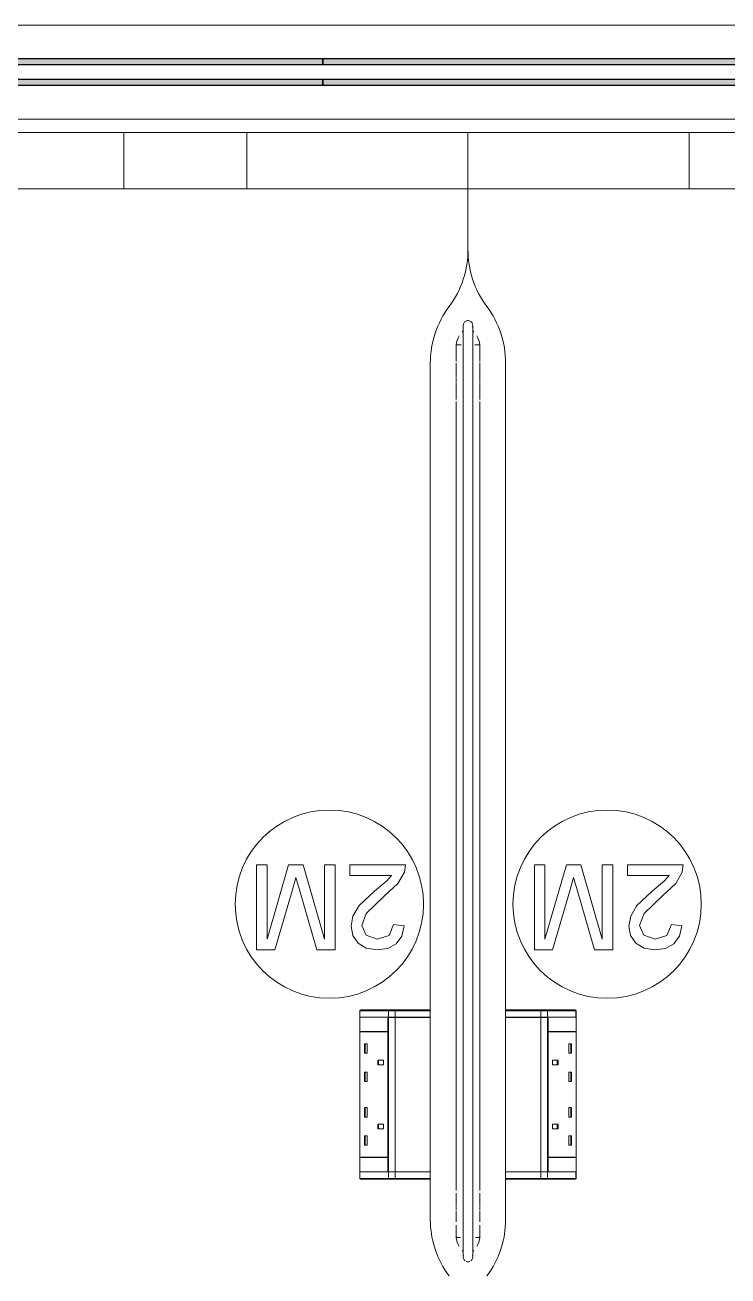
# Model space of a CAD drawing. Header units: millimetres. Extents: x 155927 to 326028, y -36033 to 97293.
# Drawn here: x 199733 to 200479, y 12279 to 13608 of the extents above; entities that cross this region are included whole.
import ezdxf

# ---------------------------------------------------------------- set-up
doc = ezdxf.new("R2010")
doc.units = ezdxf.units.MM
doc.header["$MEASUREMENT"] = 0
for name, color, linetype, lineweight in [('A-GLAZ-CURT', 7, 'CONTINUOUS', 9), ('A-GLAZ-CWMG', 7, 'CONTINUOUS', 9), ('I-FURN', 8, 'CONTINUOUS', 9)]:
    doc.layers.add(name, color=color, linetype=linetype, lineweight=lineweight)

msp = doc.modelspace()

# ---------------------------------------------------------------- hatches: boundary and pattern name
at = {"layer": 'A-GLAZ-CURT'}
h = msp.add_hatch(color=256, dxfattribs=at)
h.paths.add_polyline_path([(200048.8, 13543.6), (200048.8, 13549.6), (199148.8, 13549.6), (199148.8, 13543.6), (199647.4, 13543.6)], flags=0)
h.paths.add_polyline_path([(200048.8, 13565.6), (200048.8, 13571.6), (199148.8, 13571.6), (199148.8, 13565.6), (199647.4, 13565.6)], flags=0)
h = msp.add_hatch(color=256, dxfattribs=at)
h.paths.add_polyline_path([(200948.8, 13543.6), (200948.8, 13549.6), (200048.8, 13549.6), (200048.8, 13543.6), (200547.4, 13543.6)], flags=0)
h.paths.add_polyline_path([(200948.8, 13565.6), (200948.8, 13571.6), (200048.8, 13571.6), (200048.8, 13565.6), (200547.4, 13565.6)], flags=0)

# ---------------------------------------------------------------- linework, layer by layer
at = {"layer": 'A-GLAZ-CURT', "lineweight": 30}
for p, q in [((200048.8, 13571.6), (199148.8, 13571.6)), ((200948.8, 13571.6), (200048.8, 13571.6)), ((200048.8, 13571.6), (200048.8, 13565.6)), ((200048.8, 13565.6), (200048.8, 13571.6)), ((199148.8, 13565.6), (200048.8, 13565.6)), ((200048.8, 13565.6), (200948.8, 13565.6)), ((200048.8, 13549.6), (199148.8, 13549.6)), ((199148.8, 13543.6), (200048.8, 13543.6)), ((200948.8, 13549.6), (200048.8, 13549.6)), ((200048.8, 13549.6), (200048.8, 13543.6)), ((200048.8, 13543.6), (200048.8, 13549.6)), ((200048.8, 13543.6), (200948.8, 13543.6))]:
    msp.add_line(p, q, dxfattribs=at)
at = {"layer": 'A-GLAZ-CWMG'}
for p, q in [((199148.8, 13607.6), (200048.8, 13607.6)), ((200048.8, 13607.6), (200948.8, 13607.6)), ((199148.8, 13507.6), (200048.8, 13507.6)), ((200048.8, 13507.6), (200948.8, 13507.6))]:
    msp.add_line(p, q, dxfattribs=at)
at = {"layer": 'I-FURN'}
for p, q in [((199403, 13493.6), (199837.6, 13493.6)), ((200203, 13493.6), (199403, 13493.6)), ((199403, 13493.6), (200203, 13493.6)), ((200963, 13493.6), (199443, 13493.6)), ((199837.6, 13493.6), (199968, 13493.6)), ((199837.6, 13493.6), (199837.6, 13433.6)), ((199837.6, 13493.6), (199837.6, 13433.6)), ((199968, 13493.6), (200438, 13493.6)), ((199968, 13493.6), (199968, 13433.6)), ((199968, 13493.6), (199968, 13433.6)), ((200203, 13493.6), (200203, 13369.7)), ((201003, 13493.6), (200203, 13493.6)), ((200203, 13493.6), (201003, 13493.6)), ((200203, 13369.7), (200203, 13493.6)), ((200203, 13369.7), (200203, 13493.6)), ((200203, 13493.6), (200203, 13369.7)), ((200438, 13493.6), (200568, 13493.6)), ((200438, 13493.6), (200438, 13433.6)), ((200438, 13493.6), (200438, 13433.6)), ((199837.6, 13433.6), (199403, 13433.6)), ((199443, 13433.6), (200963, 13433.6)), ((199968, 13433.6), (199837.6, 13433.6)), ((200438, 13433.6), (199968, 13433.6)), ((200568, 13433.6), (200438, 13433.6)), ((200198, 13288.6), (200198, 13288.5)), ((200198, 13288.5), (200198, 13288.4)), ((200198, 13288.4), (200198, 13288)), ((200198, 13288), (200198, 13287.6)), ((200198, 13287.6), (200198, 13287)), ((200198, 13287), (200198, 13286.3)), ((200198, 13286.3), (200198, 13285.5)), ((200198, 13285.5), (200198, 13284.5)), ((200198, 13284.5), (200198, 13283.4)), ((200198, 13283.4), (200198, 13282.2)), ((200198, 13282.2), (200198, 13280.9)), ((200198, 13280.9), (200198, 13279.5)), ((200198, 13279.5), (200198, 13277.9)), ((200198, 13277.9), (200198, 13276.3)), ((200208, 13288.5), (200208, 13288.6)), ((200208, 13288.6), (200208, 13288.6)), ((200208, 13288.3), (200208, 13288.5)), ((200208, 13287.9), (200208, 13288.3)), ((200208, 13287.4), (200208, 13287.9)), ((200208, 13286.8), (200208, 13287.4)), ((200208, 13286.1), (200208, 13286.8)), ((200208, 13285.2), (200208, 13286.1)), ((200208, 13284.2), (200208, 13285.2)), ((200208, 13283.1), (200208, 13284.2)), ((200208, 13281.9), (200208, 13283.1)), ((200208, 13280.5), (200208, 13281.9)), ((200208, 13279.1), (200208, 13280.5)), ((200208, 13277.5), (200208, 13279.1)), ((200208, 13275.8), (200208, 13277.5)), ((200195.7, 13267.7), (200190.5, 13267.7)), ((200190.5, 13250.1), (200190.5, 13267.7)), ((200198, 13276.3), (200198, 13274.5)), ((200198, 13274.5), (200198, 13272.6)), ((200198, 13272.6), (200198, 13270.6)), ((200198, 13270.6), (200198, 13268.5)), ((200198, 13268.5), (200198, 13266.3)), ((200198, 13266.3), (200198, 13264.1)), ((200198, 13264.1), (200198, 13261.7)), ((200208, 13274), (200208, 13275.8)), ((200208, 13272.1), (200208, 13274)), ((200208, 13270.1), (200208, 13272.1)), ((200208, 13268), (200208, 13270.1)), ((200208, 13265.7), (200208, 13268)), ((200208, 13263.4), (200208, 13265.7)), ((200208, 13261.1), (200208, 13263.4)), ((200215.5, 13267.7), (200210.3, 13267.7)), ((200215.5, 13267.7), (200215.5, 13250.1)), ((200190.5, 13262.1), (200190.5, 13263.1)), ((200198, 13261.7), (200198, 13259.3)), ((200198, 13259.3), (200198, 13256.7)), ((200198, 13256.7), (200198, 13254.1)), ((200198, 13254.1), (200198, 13251.4)), ((200198, 13251.4), (200198, 13248.7)), ((200208, 13258.6), (200208, 13261.1)), ((200208, 13256), (200208, 13258.6)), ((200208, 13253.4), (200208, 13256)), ((200208, 13250.7), (200208, 13253.4)), ((200208, 13247.9), (200208, 13250.7)), ((200215.5, 13263.1), (200215.5, 13262.1)), ((200163, 12560.4), (200163, 13248.6)), ((200163, 13248.6), (200163, 12560.4)), ((200190.5, 13234), (200190.5, 13248.2)), ((200198, 13248.7), (200198, 13245.8)), ((200198, 13245.8), (200198, 13243)), ((200198, 13243), (200198, 13240)), ((200198, 13240), (200198, 13237)), ((200198, 13237), (200198, 13234)), ((200208, 13245.1), (200208, 13247.9)), ((200208, 13242.2), (200208, 13245.1)), ((200208, 13239.2), (200208, 13242.2)), ((200208, 13236.2), (200208, 13239.2)), ((200215.5, 13248.8), (200215.5, 13232.9)), ((200243, 13248.6), (200243, 12560.4)), ((200243, 12560.4), (200243, 13248.6)), ((200190.5, 13228.2), (200190.5, 13233.1)), ((200190.5, 13209.7), (200190.5, 13227.5)), ((200198, 13234), (200198, 13230.9)), ((200198, 13230.9), (200198, 13227.8)), ((200198, 13227.8), (200198, 13224.6)), ((200198, 13224.6), (200198, 13221.5)), ((200208, 13233.2), (200208, 13236.2)), ((200208, 13230.1), (200208, 13233.2)), ((200208, 13226.9), (200208, 13230.1)), ((200208, 13223.8), (200208, 13226.9)), ((200208, 13220.6), (200208, 13223.8)), ((200215.5, 13233.1), (200215.5, 13228.2)), ((200215.5, 13227.5), (200215.5, 13209.7)), ((200198, 13221.5), (200198, 13218.3)), ((200198, 13218.3), (200198, 13215)), ((200198, 13215), (200198, 13211.8)), ((200198, 13211.8), (200198, 13208.6)), ((200208, 13217.4), (200208, 13220.6)), ((200208, 13214.2), (200208, 13217.4)), ((200208, 13210.9), (200208, 13214.2)), ((200208, 13207.7), (200208, 13210.9)), ((200190.5, 12369.5), (200190.5, 13207.7)), ((200198, 13208.6), (200198, 13207.7)), ((200198, 13207.7), (200198, 12369.5)), ((200208, 12369.5), (200208, 13207.7)), ((200215.5, 13207.7), (200215.5, 12369.5)), ((199989.8, 12715.5), (199978.5, 12715.5)), ((199978.5, 12715.5), (199978.5, 12625.1)), ((200012.5, 12715.5), (199989.8, 12636.4)), ((199989.8, 12636.4), (199989.8, 12715.5)), ((200027.8, 12715.5), (200012.5, 12715.5)), ((200050.5, 12636.4), (200027.8, 12715.5)), ((200061.8, 12715.5), (200050.5, 12715.5)), ((200050.5, 12715.5), (200050.5, 12636.4)), ((200061.8, 12625.1), (200061.8, 12715.5)), ((200136.7, 12715.5), (200077.4, 12715.5)), ((200077.4, 12715.5), (200077.4, 12704.2)), ((200128.6, 12695.7), (200135.5, 12707.7)), ((200135.5, 12707.7), (200136.7, 12715.5)), ((200284.8, 12715.5), (200273.5, 12715.5)), ((200273.5, 12715.5), (200273.5, 12625.1)), ((200307.5, 12715.5), (200284.8, 12636.4)), ((200284.8, 12636.4), (200284.8, 12715.5)), ((200322.8, 12715.5), (200307.5, 12715.5)), ((200345.5, 12636.4), (200322.8, 12715.5)), ((200356.8, 12715.5), (200345.5, 12715.5)), ((200345.5, 12715.5), (200345.5, 12636.4)), ((200356.8, 12625.1), (200356.8, 12715.5)), ((200431.7, 12715.5), (200372.4, 12715.5)), ((200372.4, 12715.5), (200372.4, 12704.2)), ((200423.6, 12695.7), (200430.5, 12707.7)), ((200430.5, 12707.7), (200431.7, 12715.5)), ((200016.1, 12687.7), (200020.2, 12702.1)), ((200020.2, 12702.1), (200023.9, 12688.8)), ((200077.4, 12704.2), (200121.8, 12704.2)), ((200116.7, 12698.4), (200103.7, 12687.5)), ((200114.5, 12682.6), (200128.6, 12695.7)), ((200121.8, 12704.2), (200116.7, 12698.4)), ((200311.1, 12687.7), (200315.2, 12702.1)), ((200315.2, 12702.1), (200318.9, 12688.8)), ((200372.4, 12704.2), (200416.8, 12704.2)), ((200411.7, 12698.4), (200398.7, 12687.5)), ((200409.5, 12682.6), (200423.6, 12695.7)), ((200416.8, 12704.2), (200411.7, 12698.4)), ((199997.9, 12625.1), (200016.1, 12687.7)), ((200023.9, 12688.8), (200042.4, 12625.1)), ((200103.7, 12687.5), (200087.5, 12672.1)), ((200095, 12663.7), (200114.5, 12682.6)), ((200292.9, 12625.1), (200311.1, 12687.7)), ((200318.9, 12688.8), (200337.4, 12625.1)), ((200398.7, 12687.5), (200382.5, 12672.1)), ((200390, 12663.7), (200409.5, 12682.6)), ((200087.5, 12672.1), (200080.8, 12661)), ((200382.5, 12672.1), (200375.8, 12661)), ((200080.8, 12661), (200078.8, 12650.3)), ((200090.1, 12650.9), (200095, 12663.7)), ((200375.8, 12661), (200373.8, 12650.3)), ((200385.1, 12650.9), (200390, 12663.7)), ((200078.8, 12650.3), (200080.7, 12640.4)), ((200080.7, 12640.4), (200086.2, 12632.3)), ((200094.7, 12640.6), (200090.1, 12650.9)), ((200106.7, 12636.4), (200094.7, 12640.6)), ((200119.2, 12640.5), (200106.7, 12636.4)), ((200124, 12651.9), (200119.2, 12640.5)), ((200135.3, 12650.5), (200124, 12651.9)), ((200126.6, 12631.6), (200132.6, 12639.6)), ((200132.6, 12639.6), (200135.3, 12650.5)), ((200373.8, 12650.3), (200375.7, 12640.4)), ((200375.7, 12640.4), (200381.2, 12632.3)), ((200389.7, 12640.6), (200385.1, 12650.9)), ((200401.7, 12636.4), (200389.7, 12640.6)), ((200414.2, 12640.5), (200401.7, 12636.4)), ((200419, 12651.9), (200414.2, 12640.5)), ((200430.3, 12650.5), (200419, 12651.9)), ((200421.6, 12631.6), (200427.6, 12639.6)), ((200427.6, 12639.6), (200430.3, 12650.5)), ((200086.2, 12632.3), (200095, 12626.9)), ((200095, 12626.9), (200106.5, 12625.1)), ((200106.5, 12625.1), (200117.8, 12626.7)), ((200117.8, 12626.7), (200126.6, 12631.6)), ((200381.2, 12632.3), (200390, 12626.9)), ((200390, 12626.9), (200401.5, 12625.1)), ((200401.5, 12625.1), (200412.8, 12626.7)), ((200412.8, 12626.7), (200421.6, 12631.6)), ((199978.5, 12625.1), (199997.9, 12625.1)), ((200042.4, 12625.1), (200061.8, 12625.1)), ((200273.5, 12625.1), (200292.9, 12625.1)), ((200337.4, 12625.1), (200356.8, 12625.1)), ((200088.2, 12560.4), (200088.2, 12553.4)), ((200088.2, 12560.4), (200088.3, 12560.4)), ((200088.2, 12560.4), (200088.2, 12553.4)), ((200088.2, 12553.4), (200088.2, 12560.4)), ((200088.3, 12560.4), (200118.6, 12560.4)), ((200088.3, 12560.4), (200088.3, 12553.4)), ((200088.5, 12561.2), (200088.5, 12561.2)), ((200119.4, 12561.4), (200089.2, 12561.4)), ((200119.4, 12561.4), (200089.2, 12561.4)), ((200118.6, 12560.4), (200125.5, 12560.4)), ((200118.6, 12560.4), (200118.6, 12553.4)), ((200119.4, 12561.4), (200158, 12561.4)), ((200125, 12561.4), (200119.4, 12561.4)), ((200162, 12561.4), (200125, 12561.4)), ((200125.5, 12560.4), (200163, 12560.4)), ((200125.5, 12560.4), (200125.5, 12553.4)), ((200158, 12561.4), (200158, 12560.4)), ((200158, 12561.4), (200162, 12561.4)), ((200163, 12553.4), (200163, 12560.4)), ((200163, 12560.4), (200163, 12553.4)), ((200243, 12560.4), (200243, 12553.4)), ((200243, 12560.4), (200280.4, 12560.4)), ((200243, 12560.4), (200243, 12553.4)), ((200244, 12561.4), (200244, 12561.4)), ((200281, 12561.4), (200244, 12561.4)), ((200244, 12561.4), (200248, 12561.4)), ((200248, 12560.4), (200248, 12561.4)), ((200248, 12561.4), (200286.5, 12561.4)), ((200280.4, 12560.4), (200287.4, 12560.4)), ((200280.4, 12560.4), (200280.4, 12553.4)), ((200286.5, 12561.4), (200281, 12561.4)), ((200316.8, 12561.4), (200286.5, 12561.4)), ((200316.8, 12561.4), (200286.5, 12561.4)), ((200287.4, 12560.4), (200317.6, 12560.4)), ((200287.4, 12560.4), (200287.4, 12553.4)), ((200317.5, 12561.2), (200317.5, 12561.2)), ((200317.6, 12560.4), (200317.8, 12560.4)), ((200317.6, 12560.4), (200317.6, 12553.4)), ((200317.8, 12553.4), (200317.8, 12560.4)), ((200317.8, 12553.4), (200317.8, 12560.4)), ((200317.8, 12553.4), (200317.8, 12560.4)), ((200088, 12538.4), (200088, 12553.4)), ((200088, 12553.4), (200117.8, 12553.4)), ((200088.2, 12553.4), (200088.3, 12553.4)), ((200088.2, 12553.3), (200088.2, 12389.4)), ((200088.3, 12553.4), (200118.6, 12553.4)), ((200117.8, 12553.4), (200117.8, 12538.4)), ((200118, 12538.4), (200118, 12553.3)), ((200118, 12553.3), (200118.6, 12553.3)), ((200118.6, 12553.4), (200125.5, 12553.4)), ((200125.5, 12553.3), (200118.6, 12553.3)), ((200118.6, 12553.3), (200118.6, 12389.4)), ((200125.5, 12553.4), (200163, 12553.4)), ((200163, 12553.3), (200125.5, 12553.3)), ((200125.5, 12553.3), (200125.5, 12389.4)), ((200163, 12389.4), (200163, 12553.3)), ((200163, 12553.3), (200163, 12389.4)), ((200243, 12553.4), (200280.4, 12553.4)), ((200243, 12553.3), (200243, 12389.4)), ((200243, 12389.4), (200243, 12553.3)), ((200280.4, 12553.3), (200243, 12553.3)), ((200280.4, 12553.4), (200287.4, 12553.4)), ((200280.4, 12389.4), (200280.4, 12553.3)), ((200287.4, 12553.3), (200280.4, 12553.3)), ((200288.2, 12553.4), (200285.7, 12553.4)), ((200287.4, 12553.4), (200317.6, 12553.4)), ((200287.4, 12389.4), (200287.4, 12553.3)), ((200287.4, 12553.3), (200288, 12553.3)), ((200288, 12553.3), (200288, 12538.4)), ((200288.2, 12538.4), (200288.2, 12553.4)), ((200288.2, 12553.4), (200318, 12553.4)), ((200317.6, 12553.4), (200317.8, 12553.4)), ((200317.8, 12389.4), (200317.8, 12553.3)), ((200318, 12553.4), (200318, 12538.4)), ((200117.8, 12538.4), (200088, 12538.4)), ((200088, 12537.9), (200117.8, 12537.9)), ((200088, 12404.9), (200088, 12537.9)), ((200088.3, 12537.9), (200088.3, 12538.4)), ((200117.8, 12537.9), (200117.8, 12404.9)), ((200118, 12404.9), (200118, 12537.9)), ((200288, 12537.9), (200288, 12404.9)), ((200318, 12538.4), (200288.2, 12538.4)), ((200288.2, 12404.9), (200288.2, 12537.9)), ((200318, 12537.9), (200288.2, 12537.9)), ((200317.6, 12538.4), (200317.6, 12537.9)), ((200318, 12537.9), (200318, 12404.9)), ((200093, 12525.3), (200093, 12515.3)), ((200093, 12525.3), (200095.8, 12525.3)), ((200093.7, 12525.3), (200093.7, 12515.3)), ((200095.8, 12525.3), (200095.8, 12515.3)), ((200313, 12525.3), (200310.1, 12525.3)), ((200310.1, 12515.3), (200310.1, 12525.3)), ((200312.3, 12515.3), (200312.3, 12525.3)), ((200313, 12515.3), (200313, 12525.3)), ((200093, 12515.3), (200095.8, 12515.3)), ((200107.3, 12507.8), (200107.3, 12502.8)), ((200113.1, 12507.8), (200107.3, 12507.8)), ((200108.1, 12507.8), (200108.1, 12502.8)), ((200113.1, 12502.8), (200113.1, 12507.8)), ((200298.7, 12507.8), (200292.9, 12507.8)), ((200292.9, 12502.8), (200292.9, 12507.8)), ((200297.9, 12502.8), (200297.9, 12507.8)), ((200298.7, 12502.8), (200298.7, 12507.8)), ((200313, 12515.3), (200310.1, 12515.3)), ((200093, 12495.3), (200093, 12485.3)), ((200093, 12495.3), (200095.8, 12495.3)), ((200093.7, 12495.3), (200093.7, 12485.3)), ((200095.8, 12495.3), (200095.8, 12485.3)), ((200107.3, 12502.8), (200113.1, 12502.8)), ((200298.7, 12502.8), (200292.9, 12502.8)), ((200313, 12495.3), (200310.1, 12495.3)), ((200310.1, 12485.3), (200310.1, 12495.3)), ((200312.3, 12485.3), (200312.3, 12495.3)), ((200313, 12485.3), (200313, 12495.3)), ((200093, 12485.3), (200095.8, 12485.3)), ((200313, 12485.3), (200310.1, 12485.3)), ((200093, 12457.5), (200093, 12447.5)), ((200093, 12457.5), (200095.8, 12457.5)), ((200093.7, 12457.5), (200093.7, 12447.5)), ((200095.8, 12457.5), (200095.8, 12447.5)), ((200313, 12457.5), (200310.1, 12457.5)), ((200310.1, 12447.5), (200310.1, 12457.5)), ((200312.3, 12447.5), (200312.3, 12457.5)), ((200313, 12447.5), (200313, 12457.5)), ((200093, 12447.5), (200095.8, 12447.5)), ((200107.3, 12440), (200107.3, 12435)), ((200107.3, 12440), (200113.1, 12440)), ((200108.1, 12440), (200108.1, 12435)), ((200113.1, 12440), (200113.1, 12435)), ((200292.9, 12440), (200292.9, 12435)), ((200298.7, 12440), (200292.9, 12440)), ((200297.9, 12435), (200297.9, 12440)), ((200298.7, 12435), (200298.7, 12440)), ((200313, 12447.5), (200310.1, 12447.5)), ((200093, 12427.5), (200093, 12417.5)), ((200093, 12427.5), (200095.8, 12427.5)), ((200093.7, 12427.5), (200093.7, 12417.5)), ((200095.8, 12427.5), (200095.8, 12417.5)), ((200107.3, 12435), (200113.1, 12435)), ((200292.9, 12435), (200298.7, 12435)), ((200313, 12427.5), (200310.1, 12427.5)), ((200310.1, 12417.5), (200310.1, 12427.5)), ((200312.3, 12417.5), (200312.3, 12427.5)), ((200313, 12417.5), (200313, 12427.5)), ((200093, 12417.5), (200095.8, 12417.5)), ((200313, 12417.5), (200310.1, 12417.5)), ((200088, 12404.9), (200117.8, 12404.9)), ((200088, 12404.4), (200117.8, 12404.4)), ((200088, 12389.4), (200088, 12404.4)), ((200088.3, 12404.4), (200088.3, 12404.9)), ((200117.8, 12404.4), (200117.8, 12389.4)), ((200118, 12389.4), (200118, 12404.4)), ((200288, 12404.4), (200288, 12389.4)), ((200318, 12404.9), (200288.2, 12404.9)), ((200288.2, 12389.4), (200288.2, 12404.4)), ((200288.2, 12404.4), (200318, 12404.4)), ((200317.6, 12404.9), (200317.6, 12404.4)), ((200318, 12404.4), (200318, 12389.4)), ((200117.8, 12389.4), (200088, 12389.4)), ((200088.2, 12389.3), (200088.2, 12382.3)), ((200088.3, 12389.3), (200088.2, 12389.3)), ((200088.2, 12389.3), (200088.2, 12382.3)), ((200088.2, 12389.3), (200088.2, 12382.3)), ((200088.3, 12382.3), (200088.3, 12389.3)), ((200118.6, 12389.3), (200088.3, 12389.3)), ((200117.8, 12389.4), (200120.2, 12389.4)), ((200118.6, 12389.4), (200118, 12389.4)), ((200118.6, 12389.4), (200125.5, 12389.4)), ((200118.6, 12382.3), (200118.6, 12389.3)), ((200125.5, 12389.3), (200118.6, 12389.3)), ((200125.5, 12389.4), (200163, 12389.4)), ((200125.5, 12382.3), (200125.5, 12389.3)), ((200163, 12389.3), (200125.5, 12389.3)), ((200163, 12382.3), (200163, 12389.3)), ((200163, 12382.3), (200163, 12389.3)), ((200243, 12389.4), (200280.4, 12389.4)), ((200243, 12389.3), (200243, 12382.3)), ((200243, 12382.3), (200243, 12389.3)), ((200280.4, 12389.3), (200243, 12389.3)), ((200280.4, 12389.4), (200287.4, 12389.4)), ((200280.4, 12382.3), (200280.4, 12389.3)), ((200287.4, 12389.3), (200280.4, 12389.3)), ((200288, 12389.4), (200287.4, 12389.4)), ((200287.4, 12382.3), (200287.4, 12389.3)), ((200317.6, 12389.3), (200287.4, 12389.3)), ((200318, 12389.4), (200288.2, 12389.4)), ((200317.6, 12382.3), (200317.6, 12389.3)), ((200317.8, 12389.3), (200317.6, 12389.3)), ((200317.8, 12382.3), (200317.8, 12389.3)), ((200317.8, 12382.3), (200317.8, 12389.3)), ((200317.8, 12389.3), (200317.8, 12382.3)), ((200088.3, 12382.3), (200088.2, 12382.3)), ((200118.6, 12382.3), (200088.3, 12382.3)), ((200088.5, 12381.5), (200088.5, 12381.6)), ((200089.2, 12381.3), (200119.4, 12381.3)), ((200089.2, 12381.3), (200119.4, 12381.3)), ((200125.5, 12382.3), (200118.6, 12382.3)), ((200158, 12381.3), (200119.4, 12381.3)), ((200119.4, 12381.3), (200125, 12381.3)), ((200125, 12381.3), (200162, 12381.3)), ((200163, 12382.3), (200125.5, 12382.3)), ((200158, 12382.3), (200158, 12381.3)), ((200162, 12381.3), (200158, 12381.3)), ((200162, 12381.3), (200162, 12381.3)), ((200163, 12338.6), (200163, 12382.3)), ((200163, 12382.3), (200163, 12338.6)), ((200243, 12382.3), (200243, 12338.6)), ((200243, 12338.6), (200243, 12382.3)), ((200280.4, 12382.3), (200243, 12382.3)), ((200248, 12381.3), (200244, 12381.3)), ((200244, 12381.3), (200281, 12381.3)), ((200248, 12381.3), (200248, 12382.3)), ((200286.5, 12381.3), (200248, 12381.3)), ((200287.4, 12382.3), (200280.4, 12382.3)), ((200281, 12381.3), (200286.5, 12381.3)), ((200286.5, 12381.3), (200316.8, 12381.3)), ((200286.5, 12381.3), (200316.8, 12381.3)), ((200317.6, 12382.3), (200287.4, 12382.3)), ((200317.5, 12381.6), (200317.5, 12381.5)), ((200317.8, 12382.3), (200317.6, 12382.3)), ((200190.5, 12353.3), (200190.5, 12366.6)), ((200198, 12369.5), (200198, 12366.7)), ((200198, 12366.7), (200198, 12363.9)), ((200198, 12363.9), (200198, 12361)), ((200198, 12361), (200198, 12358.2)), ((200208, 12368.8), (200208, 12369.5)), ((200208, 12365.9), (200208, 12368.8)), ((200208, 12363.1), (200208, 12365.9)), ((200208, 12360.3), (200208, 12363.1)), ((200208, 12357.5), (200208, 12360.3)), ((200215.5, 12366.6), (200215.5, 12353.3)), ((200190.5, 12348.4), (200190.5, 12352.4)), ((200190.5, 12336.1), (200190.5, 12347.6)), ((200198, 12358.2), (200198, 12355.4)), ((200198, 12355.4), (200198, 12352.7)), ((200198, 12352.7), (200198, 12349.9)), ((200198, 12349.9), (200198, 12347.2)), ((200198, 12347.2), (200198, 12344.5)), ((200208, 12354.7), (200208, 12357.5)), ((200208, 12351.9), (200208, 12354.7)), ((200208, 12349.2), (200208, 12351.9)), ((200208, 12346.5), (200208, 12349.2)), ((200208, 12343.8), (200208, 12346.5)), ((200215.5, 12352.4), (200215.5, 12348.4)), ((200215.5, 12347.6), (200215.5, 12336.1)), ((200198, 12344.5), (200198, 12341.9)), ((200198, 12341.9), (200198, 12339.3)), ((200198, 12339.3), (200198, 12336.8)), ((200198, 12336.8), (200198, 12334.3)), ((200198, 12334.3), (200198, 12331.9)), ((200208, 12341.2), (200208, 12343.8)), ((200208, 12338.6), (200208, 12341.2)), ((200208, 12336.1), (200208, 12338.6)), ((200208, 12333.6), (200208, 12336.1)), ((200208, 12331.2), (200208, 12333.6)), ((200190.5, 12324.5), (200190.5, 12332.6)), ((200190.5, 12323.3), (200190.5, 12324.2)), ((200190.5, 12319.5), (200190.5, 12322.9)), ((200198, 12331.9), (200198, 12329.5)), ((200198, 12329.5), (200198, 12327.2)), ((200198, 12327.2), (200198, 12324.9)), ((200198, 12324.9), (200198, 12322.8)), ((200198, 12322.8), (200198, 12320.7)), ((200198, 12320.7), (200198, 12318.7)), ((200208, 12328.9), (200208, 12331.2)), ((200208, 12326.6), (200208, 12328.9)), ((200208, 12324.3), (200208, 12326.6)), ((200208, 12322.2), (200208, 12324.3)), ((200208, 12320.1), (200208, 12322.2)), ((200208, 12318.1), (200208, 12320.1)), ((200215.5, 12332.6), (200215.5, 12324.5)), ((200215.5, 12324.2), (200215.5, 12323.3)), ((200215.5, 12322.9), (200215.5, 12319.5)), ((200190.5, 12319.5), (200195, 12319.5)), ((200198, 12318.7), (200198, 12316.7)), ((200198, 12316.7), (200198, 12314.9)), ((200198, 12314.9), (200198, 12313.1)), ((200198, 12313.1), (200198, 12311.4)), ((200198, 12311.4), (200198, 12309.9)), ((200198, 12309.9), (200198, 12308.4)), ((200198, 12308.4), (200198, 12307)), ((200198, 12307), (200198, 12305.7)), ((200208, 12316.2), (200208, 12318.1)), ((200208, 12314.4), (200208, 12316.2)), ((200208, 12312.6), (200208, 12314.4)), ((200208, 12311), (200208, 12312.6)), ((200208, 12309.4), (200208, 12311)), ((200208, 12308), (200208, 12309.4)), ((200208, 12306.6), (200208, 12308)), ((200208, 12305.4), (200208, 12306.6)), ((200210.9, 12319.5), (200215.5, 12319.5)), ((200198, 12305.7), (200198, 12304.5)), ((200198, 12304.5), (200198, 12303.4)), ((200198, 12303.4), (200198, 12302.5)), ((200198, 12302.5), (200198, 12301.6)), ((200198, 12301.6), (200198, 12300.8)), ((200198, 12300.8), (200198, 12300.2)), ((200198, 12300.2), (200198, 12299.6)), ((200198, 12299.6), (200198, 12299.2)), ((200198, 12299.2), (200198, 12298.9)), ((200198, 12298.9), (200198, 12298.7)), ((200198, 12298.7), (200198, 12298.6)), ((200198, 12298.6), (200198, 12298.6)), ((200208, 12304.2), (200208, 12305.4)), ((200208, 12303.2), (200208, 12304.2)), ((200208, 12302.2), (200208, 12303.2)), ((200208, 12301.4), (200208, 12302.2)), ((200208, 12300.6), (200208, 12301.4)), ((200208, 12300), (200208, 12300.6)), ((200208, 12299.5), (200208, 12300)), ((200208, 12299.1), (200208, 12299.5)), ((200208, 12298.8), (200208, 12299.1)), ((200208, 12298.7), (200208, 12298.8)), ((200208, 12298.6), (200208, 12298.7))]:
    msp.add_line(p, q, dxfattribs=at)
at = {"layer": 'I-FURN', "flags": 128}
for points in [[(200088.2, 12560.4), (200088.2, 12560.5), (200088.2, 12560.5), (200088.2, 12560.6), (200088.2, 12560.6), (200088.2, 12560.6), (200088.2, 12560.7), (200088.2, 12560.7), (200088.2, 12560.8), (200088.2, 12560.8), (200088.2, 12560.8), (200088.2, 12560.9), (200088.3, 12560.9), (200088.3, 12560.9)], [(200125, 12561.4), (200124.8, 12561.4), (200124.7, 12561.4), (200124.6, 12561.4), (200124.4, 12561.4), (200124.3, 12561.4), (200124.1, 12561.4), (200124, 12561.4), (200123.8, 12561.4), (200123.7, 12561.4), (200123.5, 12561.4), (200123.3, 12561.4), (200123.2, 12561.4), (200123, 12561.4), (200122.9, 12561.4), (200122.7, 12561.4), (200122.5, 12561.4), (200122.4, 12561.4), (200122.2, 12561.4), (200122.1, 12561.4), (200121.9, 12561.4), (200121.8, 12561.4), (200121.6, 12561.4), (200121.4, 12561.4), (200121.3, 12561.4), (200121.1, 12561.4), (200121, 12561.4), (200120.9, 12561.4), (200120.7, 12561.4), (200120.6, 12561.4), (200120.4, 12561.4), (200120.3, 12561.4), (200120.2, 12561.4), (200120.1, 12561.4), (200120, 12561.4), (200119.8, 12561.4), (200119.7, 12561.4), (200119.6, 12561.4), (200119.5, 12561.4), (200119.4, 12561.4)], [(200162, 12561.4), (200161.7, 12561.4), (200161.3, 12561.4), (200160.7, 12561.4), (200160.1, 12561.4), (200159.2, 12561.4), (200158.3, 12561.4), (200157.2, 12561.4), (200156, 12561.4), (200154.7, 12561.4), (200153.2, 12561.4), (200151.6, 12561.4), (200149.9, 12561.4), (200148.1, 12561.4), (200146.2, 12561.4), (200144.1, 12561.4), (200142, 12561.4), (200139.7, 12561.4), (200137.4, 12561.4), (200134.9, 12561.4), (200132.4, 12561.4), (200129.7, 12561.4), (200127, 12561.4), (200125, 12561.4)], [(200158, 12561.4), (200158.2, 12561.4), (200158.3, 12561.4), (200158.5, 12561.4), (200158.6, 12561.4), (200158.8, 12561.4), (200158.9, 12561.4), (200159.1, 12561.4), (200159.3, 12561.4), (200159.4, 12561.4), (200159.6, 12561.4), (200159.7, 12561.4), (200159.8, 12561.4), (200160, 12561.4), (200160.1, 12561.4), (200160.3, 12561.4), (200160.4, 12561.4), (200160.5, 12561.4), (200160.6, 12561.4), (200160.8, 12561.4), (200160.9, 12561.4), (200161, 12561.4), (200161.1, 12561.4), (200161.2, 12561.4), (200161.3, 12561.4), (200161.4, 12561.4), (200161.4, 12561.4), (200161.5, 12561.4), (200161.6, 12561.4), (200161.7, 12561.4), (200161.7, 12561.4), (200161.8, 12561.4), (200161.8, 12561.4), (200161.9, 12561.4), (200161.9, 12561.4), (200161.9, 12561.4), (200162, 12561.4), (200162, 12561.4), (200162, 12561.4), (200162, 12561.4)], [(200162, 12561.4), (200162, 12561.4), (200162.1, 12561.4), (200162.1, 12561.4), (200162.2, 12561.4), (200162.2, 12561.4), (200162.2, 12561.4), (200162.3, 12561.4), (200162.3, 12561.4), (200162.3, 12561.4), (200162.4, 12561.4), (200162.4, 12561.3), (200162.5, 12561.3), (200162.5, 12561.3), (200162.5, 12561.3), (200162.6, 12561.3), (200162.6, 12561.2), (200162.6, 12561.2), (200162.7, 12561.2), (200162.7, 12561.2), (200162.7, 12561.1), (200162.7, 12561.1), (200162.8, 12561.1), (200162.8, 12561), (200162.8, 12561), (200162.8, 12561), (200162.9, 12560.9), (200162.9, 12560.9), (200162.9, 12560.9), (200162.9, 12560.8), (200162.9, 12560.8), (200162.9, 12560.8), (200163, 12560.7), (200163, 12560.7), (200163, 12560.6), (200163, 12560.6), (200163, 12560.6), (200163, 12560.5), (200163, 12560.5), (200163, 12560.4), (200163, 12560.4)], [(200162, 12561.4), (200162, 12561.4), (200162, 12561.4)], [(200243, 12560.4), (200243, 12560.5), (200243, 12560.5), (200243, 12560.6), (200243, 12560.6), (200243, 12560.6), (200243, 12560.7), (200243, 12560.7), (200243, 12560.8), (200243, 12560.8), (200243.1, 12560.8), (200243.1, 12560.9), (200243.1, 12560.9), (200243.1, 12560.9), (200243.1, 12561), (200243.2, 12561), (200243.2, 12561), (200243.2, 12561.1), (200243.2, 12561.1), (200243.3, 12561.1), (200243.3, 12561.2), (200243.3, 12561.2), (200243.3, 12561.2), (200243.4, 12561.2), (200243.4, 12561.3), (200243.4, 12561.3), (200243.5, 12561.3), (200243.5, 12561.3), (200243.5, 12561.3), (200243.6, 12561.4), (200243.6, 12561.4), (200243.7, 12561.4), (200243.7, 12561.4), (200243.7, 12561.4), (200243.8, 12561.4), (200243.8, 12561.4), (200243.8, 12561.4), (200243.9, 12561.4), (200243.9, 12561.4), (200244, 12561.4), (200244, 12561.4)], [(200281, 12561.4), (200278.2, 12561.4), (200275.5, 12561.4), (200272.9, 12561.4), (200270.4, 12561.4), (200268, 12561.4), (200265.6, 12561.4), (200263.4, 12561.4), (200261.3, 12561.4), (200259.3, 12561.4), (200257.4, 12561.4), (200255.6, 12561.4), (200253.9, 12561.4), (200252.4, 12561.4), (200250.9, 12561.4), (200249.6, 12561.4), (200248.5, 12561.4), (200247.4, 12561.4), (200246.5, 12561.4), (200245.7, 12561.4), (200245.1, 12561.4), (200244.6, 12561.4), (200244.2, 12561.4), (200244, 12561.4)], [(200244, 12561.4), (200244, 12561.4), (200244, 12561.4), (200244, 12561.4), (200244, 12561.4), (200244.1, 12561.4), (200244.1, 12561.4), (200244.1, 12561.4), (200244.2, 12561.4), (200244.2, 12561.4), (200244.3, 12561.4), (200244.4, 12561.4), (200244.4, 12561.4), (200244.5, 12561.4), (200244.6, 12561.4), (200244.7, 12561.4), (200244.8, 12561.4), (200244.9, 12561.4), (200245, 12561.4), (200245.1, 12561.4), (200245.2, 12561.4), (200245.3, 12561.4), (200245.4, 12561.4), (200245.6, 12561.4), (200245.7, 12561.4), (200245.8, 12561.4), (200246, 12561.4), (200246.1, 12561.4), (200246.2, 12561.4), (200246.4, 12561.4), (200246.5, 12561.4), (200246.7, 12561.4), (200246.8, 12561.4), (200247, 12561.4), (200247.1, 12561.4), (200247.3, 12561.4), (200247.5, 12561.4), (200247.6, 12561.4), (200247.8, 12561.4), (200247.9, 12561.4), (200248, 12561.4)], [(200286.5, 12561.4), (200286.5, 12561.4), (200286.4, 12561.4), (200286.2, 12561.4), (200286.1, 12561.4), (200286, 12561.4), (200285.9, 12561.4), (200285.8, 12561.4), (200285.7, 12561.4), (200285.5, 12561.4), (200285.4, 12561.4), (200285.3, 12561.4), (200285.1, 12561.4), (200285, 12561.4), (200284.8, 12561.4), (200284.7, 12561.4), (200284.5, 12561.4), (200284.4, 12561.4), (200284.2, 12561.4), (200284.1, 12561.4), (200283.9, 12561.4), (200283.7, 12561.4), (200283.6, 12561.4), (200283.4, 12561.4), (200283.3, 12561.4), (200283.1, 12561.4), (200282.9, 12561.4), (200282.8, 12561.4), (200282.6, 12561.4), (200282.5, 12561.4), (200282.3, 12561.4), (200282.2, 12561.4), (200282, 12561.4), (200281.9, 12561.4), (200281.7, 12561.4), (200281.6, 12561.4), (200281.4, 12561.4), (200281.3, 12561.4), (200281.1, 12561.4), (200281, 12561.4)], [(200317.7, 12560.9), (200317.7, 12560.9), (200317.7, 12560.9), (200317.7, 12560.8), (200317.8, 12560.8), (200317.8, 12560.8), (200317.8, 12560.7), (200317.8, 12560.7), (200317.8, 12560.6), (200317.8, 12560.6), (200317.8, 12560.6), (200317.8, 12560.5), (200317.8, 12560.5), (200317.8, 12560.4), (200317.8, 12560.4)], [(200088.3, 12381.8), (200088.3, 12381.8), (200088.3, 12381.9), (200088.2, 12381.9), (200088.2, 12382), (200088.2, 12382), (200088.2, 12382), (200088.2, 12382.1), (200088.2, 12382.1), (200088.2, 12382.1), (200088.2, 12382.2), (200088.2, 12382.2), (200088.2, 12382.3), (200088.2, 12382.3), (200088.2, 12382.3)], [(200119.4, 12381.3), (200119.5, 12381.3), (200119.6, 12381.3), (200119.7, 12381.3), (200119.8, 12381.3), (200120, 12381.3), (200120.1, 12381.3), (200120.2, 12381.3), (200120.3, 12381.3), (200120.4, 12381.3), (200120.6, 12381.3), (200120.7, 12381.3), (200120.9, 12381.3), (200121, 12381.3), (200121.1, 12381.3), (200121.3, 12381.3), (200121.4, 12381.3), (200121.6, 12381.3), (200121.8, 12381.3), (200121.9, 12381.3), (200122.1, 12381.3), (200122.2, 12381.3), (200122.4, 12381.3), (200122.5, 12381.3), (200122.7, 12381.3), (200122.9, 12381.3), (200123, 12381.3), (200123.2, 12381.3), (200123.3, 12381.3), (200123.5, 12381.3), (200123.7, 12381.3), (200123.8, 12381.3), (200124, 12381.3), (200124.1, 12381.3), (200124.3, 12381.3), (200124.4, 12381.3), (200124.6, 12381.3), (200124.7, 12381.3), (200124.8, 12381.3), (200125, 12381.3)], [(200125, 12381.3), (200127.7, 12381.3), (200130.4, 12381.3), (200133.1, 12381.3), (200135.6, 12381.3), (200138, 12381.3), (200140.3, 12381.3), (200142.6, 12381.3), (200144.7, 12381.3), (200146.7, 12381.3), (200148.6, 12381.3), (200150.4, 12381.3), (200152.1, 12381.3), (200153.6, 12381.3), (200155, 12381.3), (200156.3, 12381.3), (200157.5, 12381.3), (200158.6, 12381.3), (200159.5, 12381.3), (200160.3, 12381.3), (200160.9, 12381.3), (200161.4, 12381.3), (200161.8, 12381.3), (200162, 12381.3)], [(200162, 12381.3), (200162, 12381.3), (200162, 12381.3), (200162, 12381.3), (200161.9, 12381.3), (200161.9, 12381.3), (200161.9, 12381.3), (200161.8, 12381.3), (200161.8, 12381.3), (200161.7, 12381.3), (200161.7, 12381.3), (200161.6, 12381.3), (200161.5, 12381.3), (200161.5, 12381.3), (200161.4, 12381.3), (200161.3, 12381.3), (200161.2, 12381.3), (200161.1, 12381.3), (200161, 12381.3), (200160.9, 12381.3), (200160.8, 12381.3), (200160.7, 12381.3), (200160.5, 12381.3), (200160.4, 12381.3), (200160.3, 12381.3), (200160.2, 12381.3), (200160, 12381.3), (200159.9, 12381.3), (200159.7, 12381.3), (200159.6, 12381.3), (200159.4, 12381.3), (200159.3, 12381.3), (200159.1, 12381.3), (200159, 12381.3), (200158.8, 12381.3), (200158.7, 12381.3), (200158.5, 12381.3), (200158.4, 12381.3), (200158.2, 12381.3), (200158, 12381.3), (200158, 12381.3)], [(200163, 12382.3), (200163, 12382.3), (200163, 12382.2), (200163, 12382.2), (200163, 12382.2), (200163, 12382.1), (200163, 12382.1), (200163, 12382), (200162.9, 12382), (200162.9, 12382), (200162.9, 12381.9), (200162.9, 12381.9), (200162.9, 12381.9), (200162.9, 12381.8), (200162.8, 12381.8), (200162.8, 12381.7), (200162.8, 12381.7), (200162.8, 12381.7), (200162.7, 12381.7), (200162.7, 12381.6), (200162.7, 12381.6), (200162.7, 12381.6), (200162.6, 12381.5), (200162.6, 12381.5), (200162.6, 12381.5), (200162.5, 12381.5), (200162.5, 12381.5), (200162.5, 12381.4), (200162.4, 12381.4), (200162.4, 12381.4), (200162.4, 12381.4), (200162.3, 12381.4), (200162.3, 12381.4), (200162.2, 12381.3), (200162.2, 12381.3), (200162.2, 12381.3), (200162.1, 12381.3), (200162.1, 12381.3), (200162, 12381.3), (200162, 12381.3), (200162, 12381.3)], [(200244, 12381.3), (200243.9, 12381.3), (200243.9, 12381.3), (200243.9, 12381.3), (200243.8, 12381.3), (200243.8, 12381.3), (200243.7, 12381.3), (200243.7, 12381.4), (200243.7, 12381.4), (200243.6, 12381.4), (200243.6, 12381.4), (200243.6, 12381.4), (200243.5, 12381.4), (200243.5, 12381.4), (200243.4, 12381.5), (200243.4, 12381.5), (200243.4, 12381.5), (200243.3, 12381.5), (200243.3, 12381.6), (200243.3, 12381.6), (200243.3, 12381.6), (200243.2, 12381.6), (200243.2, 12381.7), (200243.2, 12381.7), (200243.2, 12381.7), (200243.1, 12381.8), (200243.1, 12381.8), (200243.1, 12381.8), (200243.1, 12381.9), (200243.1, 12381.9), (200243, 12382), (200243, 12382), (200243, 12382), (200243, 12382.1), (200243, 12382.1), (200243, 12382.1), (200243, 12382.2), (200243, 12382.2), (200243, 12382.3), (200243, 12382.3), (200243, 12382.3)], [(200248, 12381.3), (200247.8, 12381.3), (200247.7, 12381.3), (200247.5, 12381.3), (200247.3, 12381.3), (200247.2, 12381.3), (200247, 12381.3), (200246.9, 12381.3), (200246.7, 12381.3), (200246.6, 12381.3), (200246.4, 12381.3), (200246.3, 12381.3), (200246.1, 12381.3), (200246, 12381.3), (200245.9, 12381.3), (200245.7, 12381.3), (200245.6, 12381.3), (200245.5, 12381.3), (200245.3, 12381.3), (200245.2, 12381.3), (200245.1, 12381.3), (200245, 12381.3), (200244.9, 12381.3), (200244.8, 12381.3), (200244.7, 12381.3), (200244.6, 12381.3), (200244.5, 12381.3), (200244.5, 12381.3), (200244.4, 12381.3), (200244.3, 12381.3), (200244.2, 12381.3), (200244.2, 12381.3), (200244.1, 12381.3), (200244.1, 12381.3), (200244.1, 12381.3), (200244, 12381.3), (200244, 12381.3), (200244, 12381.3), (200244, 12381.3), (200244, 12381.3)], [(200244, 12381.3), (200244, 12381.3), (200244, 12381.3)], [(200244, 12381.3), (200244.3, 12381.3), (200244.7, 12381.3), (200245.2, 12381.3), (200245.9, 12381.3), (200246.7, 12381.3), (200247.7, 12381.3), (200248.8, 12381.3), (200250, 12381.3), (200251.3, 12381.3), (200252.8, 12381.3), (200254.3, 12381.3), (200256, 12381.3), (200257.9, 12381.3), (200259.8, 12381.3), (200261.8, 12381.3), (200264, 12381.3), (200266.2, 12381.3), (200268.6, 12381.3), (200271.1, 12381.3), (200273.6, 12381.3), (200276.2, 12381.3), (200279, 12381.3), (200281, 12381.3)], [(200281, 12381.3), (200281.1, 12381.3), (200281.3, 12381.3), (200281.4, 12381.3), (200281.6, 12381.3), (200281.7, 12381.3), (200281.9, 12381.3), (200282, 12381.3), (200282.2, 12381.3), (200282.3, 12381.3), (200282.5, 12381.3), (200282.6, 12381.3), (200282.8, 12381.3), (200282.9, 12381.3), (200283.1, 12381.3), (200283.3, 12381.3), (200283.4, 12381.3), (200283.6, 12381.3), (200283.7, 12381.3), (200283.9, 12381.3), (200284.1, 12381.3), (200284.2, 12381.3), (200284.4, 12381.3), (200284.5, 12381.3), (200284.7, 12381.3), (200284.8, 12381.3), (200285, 12381.3), (200285.1, 12381.3), (200285.3, 12381.3), (200285.4, 12381.3), (200285.5, 12381.3), (200285.7, 12381.3), (200285.8, 12381.3), (200285.9, 12381.3), (200286, 12381.3), (200286.1, 12381.3), (200286.2, 12381.3), (200286.4, 12381.3), (200286.5, 12381.3), (200286.5, 12381.3)], [(200317.8, 12382.3), (200317.8, 12382.3), (200317.8, 12382.2), (200317.8, 12382.2), (200317.8, 12382.2), (200317.8, 12382.1), (200317.8, 12382.1), (200317.8, 12382), (200317.8, 12382), (200317.8, 12382), (200317.7, 12381.9), (200317.7, 12381.9), (200317.7, 12381.9), (200317.7, 12381.8)]]:
    msp.add_lwpolyline(points, dxfattribs=at)
at = {"layer": 'I-FURN'}
for centre, radius, start, end in [((200103, 13368.6), 100, 323.1301, 0.6256), ((200103, 13368.6), 100, 323.1301, 0.6256), ((200303, 13368.6), 100, 179.3744, 216.8699), ((200303, 13368.6), 100, 179.3744, 216.8699), ((200263, 13248.6), 100, 143.1301, 180), ((200263, 13248.6), 100, 143.1301, 180), ((200143, 13248.6), 100, 0, 36.8699), ((200143, 13248.6), 100, 0, 36.8699), ((200203, 13288.6), 5, 338.1748, 186.9152), ((200213.9, 13265.4), 23.6, 149.1436, 174.3336), ((200203, 13275.8), 8.51, 125.5405, 136.5486), ((200203, 13275.8), 8.51, 43.4514, 54.4595), ((200192, 13265.4), 23.6, 5.6664, 30.8564), ((200055.8, 12673.6), 100, 0, 180), ((200350.8, 12673.6), 100, 0, 180), ((200055.8, 12673.6), 100, 180, 0), ((200350.8, 12673.6), 100, 180, 0), ((200263, 12338.6), 100, 180, 216.8699), ((200263, 12338.6), 100, 180, 216.8699), ((200143, 12338.6), 100, 323.1301, 0), ((200143, 12338.6), 100, 323.1301, 0), ((200213.9, 12321.9), 23.6, 185.6664, 210.8564), ((200192, 12321.9), 23.6, 329.1436, 354.3336), ((200203, 12311.5), 8.51, 223.4514, 234.4595), ((200203, 12298.6), 5, 158.1748, 232.7249), ((200203, 12298.6), 5, 247.635, 292.365), ((200203, 12298.6), 5, 307.2751, 21.8252), ((200203, 12311.5), 8.51, 305.5405, 316.5486)]:
    msp.add_arc(centre, radius, start, end, dxfattribs=at)
for centre, major_axis, ratio, start_param, end_param in [((200089.2, 12560.4), (0, 1), 0.819152, 0, 1.570796), ((200119.4, 12560.4), (0, -1), 0.819152, 3.141593, 4.712389), ((200125, 12560.4), (0, -1), 0.56467, 1.570796, 3.141593), ((200162, 12560.4), (0, -1), 0.998113, 1.570796, 3.141593), ((200244, 12560.4), (0, 1), 0.998113, 0, 1.570796), ((200281, 12560.4), (0, 1), 0.56467, 0, 1.570796), ((200286.5, 12560.4), (0, 1), 0.819152, 4.712389, 6.283185), ((200316.8, 12560.4), (0, 1), 0.819152, 4.712389, 6.283185), ((200089.2, 12382.3), (0, -1), 0.819152, 4.712389, 6.283185), ((200119.4, 12382.3), (0, -1), 0.819152, 4.712389, 6.283185), ((200125, 12382.3), (0, -1), 0.56467, 0, 1.570796), ((200162, 12382.3), (0, -1), 0.998113, 0, 1.570796), ((200244, 12382.3), (0, 1), 0.998113, 1.570796, 3.141593), ((200281, 12382.3), (0, 1), 0.56467, 1.570796, 3.141593), ((200286.5, 12382.3), (0, 1), 0.819152, 3.141593, 4.712389), ((200316.8, 12382.3), (0, -1), 0.819152, 0, 1.570796)]:
    msp.add_ellipse(centre, major_axis=major_axis, ratio=ratio, start_param=start_param, end_param=end_param, dxfattribs=at)

doc.saveas('drawing.dxf')
